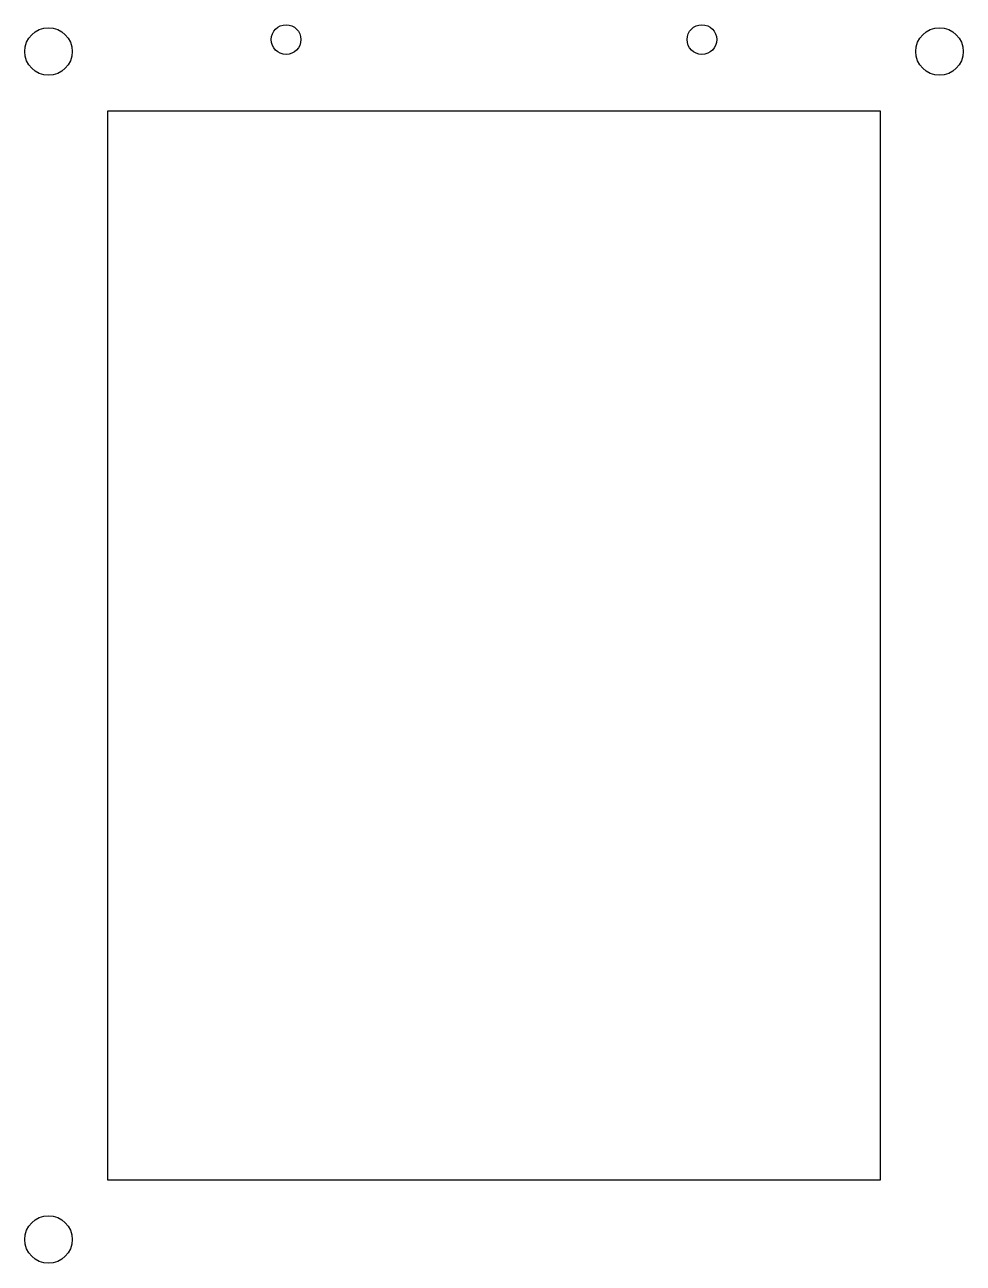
# Model space of a CAD drawing. Extents: x -79 to 79, y -104 to 104.
import ezdxf

# ---------------------------------------------------------------- set-up
doc = ezdxf.new("R2010")
doc.units = 0
doc.layers.get('0').update_dxf_attribs({"linetype": 'continuous'})

# ---------------------------------------------------------------- blocks, each defined once
blk = doc.blocks.new('SKETCH016')
at = {"color": 7}
blk.add_lwpolyline([(-65, 90), (65, 90), (65, -90), (-65, -90)], close=True, dxfattribs=at)
for centre, radius in [((-35, 102, 4), 2.5), ((35, 102, 4), 2.5), ((-75, 100, 4), 4), ((75, 100, 4), 4), ((-75, -100, 4), 4)]:
    blk.add_circle(centre, radius, dxfattribs=at)

msp = doc.modelspace()

# ---------------------------------------------------------------- block references
at = {"color": 7}
msp.add_blockref('SKETCH016', (0, 0), dxfattribs=at)

doc.saveas('drawing.dxf')
